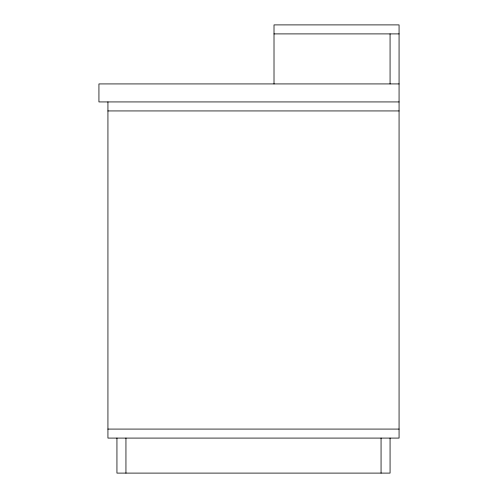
<?xml version="1.0" encoding="UTF-8"?>
<svg xmlns="http://www.w3.org/2000/svg" width="498" height="498" viewBox="0 0 498 498"><rect width="100%" height="100%" fill="white"/><g stroke="black" fill="none" stroke-linecap="round" stroke-linejoin="round"><path stroke-width="0.75" d="M274.012 33.901L399.066 33.901M399.066 83.925L98.934 83.925L98.934 101.934L399.066 101.934M107.935 110.936L399.066 110.936M107.935 429.083L399.066 429.083M390.065 33.901L390.065 83.925M390.065 438.084L390.065 473.1L116.943 473.1L116.943 438.084M381.057 438.084L381.057 473.1M274.012 83.925L274.012 24.9L399.066 24.9L399.066 438.084L107.935 438.084L107.935 101.934M125.944 438.084L125.944 473.1"/></g></svg>
